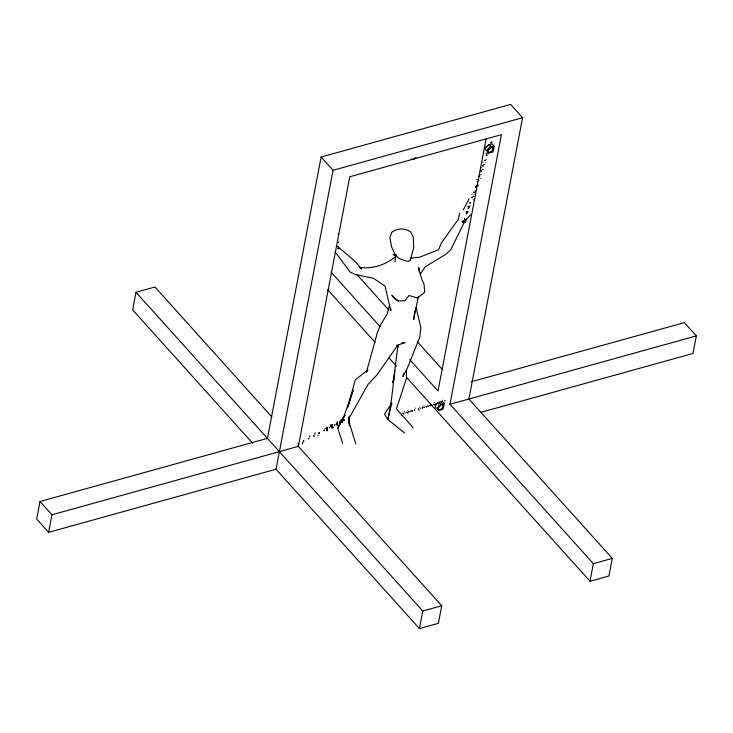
<?xml version="1.0" encoding="UTF-8"?>
<svg xmlns="http://www.w3.org/2000/svg" width="733" height="733" viewBox="0 0 733 733"><rect width="100%" height="100%" fill="white"/><g stroke="black" fill="none" stroke-linecap="round" stroke-linejoin="round"><path stroke-width="1.1" d="M331.197 426.982L330.821 426.441M336.337 424.297L336.255 423.784M298.074 443.832L298.386 444.345L298.606 443.832M298.203 443.914L298.478 443.758M303.645 441.046L303.435 441.559M308.785 438.361L308.703 438.948L308.84 438.279M318.983 433.258L319.194 432.745L318.928 433.34M319.267 432.873L319.047 433.386L319.322 432.791M324.142 430.555L324.353 430.051L324.087 430.647M334.734 424.783L334.395 425.25M340.002 422.025L339.663 422.492M340.121 422.327L339.929 421.86M390.881 308.602L390.817 310.746L385.036 286.044L373.39 278.32L355.074 274.399L350.246 272.08L334.917 251.758M395.124 262.029L395.426 255.505L391.55 246.728L389.855 237.355L391.908 232.132C397.378 227.963 405.129 227.926 410.645 232.013L413.293 236.796L413.733 247.47L410.324 260.252L408.803 261.25L406.522 261.095L398.917 258.337L395.426 255.505M302.711 442.265L302.39 443.905M398.303 344.574C394.015 369.45 393.364 394.849 387.83 419.423L404.68 433.084M420.412 408.556L420.339 408.079M431.81 404.909L432.094 404.946M414.933 310.774L413.604 319.689L418.433 296.352M459.536 212.891L458.519 219.057L441.348 242.98L438.609 249.715L419.697 257.182L410.379 258.144M394.876 371.1L392.787 382.626L394.143 378.475M40.003 501.5L36.65 519.083L48.598 532.36L276.029 469.23L419.432 628.593L438.38 623.334L441.733 605.751L298.34 446.379L349.769 176.763L501.399 134.67L449.961 404.295L593.364 563.659L590.01 581.242L608.958 575.982L612.312 558.399L468.918 399.027L522.583 117.683L510.635 104.407L321.109 157.018L267.435 438.361L40.003 501.5L51.951 514.777L48.598 532.36M271.87 416.967L154.947 287.015L135.99 292.275L132.636 309.857L252.619 443.208M276.029 469.23L333.057 170.303L321.109 157.018M477.87 182.05L438.013 391.01L409.738 359.582M478.301 179.805L486.236 138.244M419.432 628.593L422.785 611.01L135.99 292.275M471.246 381.783L684.402 322.612L696.35 335.897L692.997 353.48L480.94 412.34M309.454 436.96L309.738 435.906M314.723 434.202L315.236 432.763M325.086 428.778L325.195 428.219M330.262 426.075L330.775 424.636M340.671 420.623L340.772 420.064M348.917 418.259L348.514 419.166M490.927 146.994L489.039 144.685L492.255 143.897L494.152 146.133L492.988 152.006L489.855 152.776A3.738 2.346 -40.3 0 1 487.243 151.749A3.738 2.346 -40.3 0 1 488.517 148.414L490.945 146.93L489.039 144.685M441.22 404.387L444.225 403.315L442.008 401.18L439.003 402.188L441.22 404.387L438.957 405.972A3.738 2.162 -46.2 0 0 437.72 409.353A3.738 2.162 -46.2 0 0 440.13 410.196L443.062 409.206L444.225 403.315M348.725 417.728L348.844 423.747M403.773 373.253L402.948 376.542L407.236 368.397L419.771 337.107L420.797 327.284L416.042 307.42M389.461 305.377L387.198 313.889L380.519 324.866L377.486 332.196L366.436 372.199L367.462 370.614M347.543 407.924L355.258 379.886L367.975 369.817M401.446 415.345L401.583 414.86M348.322 405.899L353.178 389.993L344.07 415.978L337.73 428.145L342.632 443.318M317.966 435.75L318.14 435.265M333.506 427.623L333.68 427.128M329.584 427.696L329.273 427.357L329.722 427.55M481.114 167.738L481.196 167.857M486.034 162.671L486.116 162.79M472.034 194.153L472.116 194.272M480.637 178.394L480.711 178.513M475.195 194.575L475.103 194.703M473.298 199.752L473.381 199.871M466.39 212.698L467.159 211.535M463.256 209.931L469.12 198.771M485.823 159.198L486.226 159.382M484.018 164.485L484.614 164.531L484.037 164.678M480.491 174.793L481.004 174.775M478.64 180.144L479.006 180.391M341.065 422.208L337.73 428.145L340.973 421.576M342.732 419.249L344.95 415.29M337.812 246.581L338.124 246.581M348.89 419.835L349.348 416.656M468.405 206.999L469.019 206.12M469.239 207.072L469.99 206.055M467.379 212.488L467.938 211.69M342.668 418.818L344.931 415.153M420.201 274.298L425.195 266.83L445.691 254.305L450.786 249.788L464.924 220.862L470.861 214.595M490.478 142.999L491.495 141.863M482.955 162.378L483.038 162.497M465.931 221.375C466.683 220.642 463.687 222.301 462.77 221.146M491.486 142.834L492.063 142.193M303.581 440.918L303.435 441.596M334.66 424.654L334.651 425.369L334.66 424.618M339.929 421.896L339.791 422.575M395.389 256.788C385.237 265.062 372.236 269.222 359.17 267.325L361.451 268.993L355.679 261.974L337.968 246.709M438.206 402.619L436.731 403.837A3.738 2.162 -46.2 0 0 437.161 408.226M326.881 430.821L326.936 427.192L327.257 430.647M332.049 428.118L332.104 424.48L332.425 427.935M337.189 425.433L337.244 421.796L337.409 425.342M342.128 419.249L342.412 422.703L342.513 419.038M478.649 185.037L478.099 185.312M405.01 412.569L405.01 413.201M435.75 403.626L435.741 404.259M338.316 233.488L338.197 233.882M490.331 144.804L489.983 144.74M476.807 185.486L477.375 185.596L476.798 185.742M474.966 190.846L475.305 191.166M473.151 196.151L473.71 196.252L473.133 196.398M344.299 419.505L343.548 419.853M344.382 420.394L343.713 420.705M461.781 221.641L465.528 219.845M465.629 222.575L462.431 222.484M489.03 144.749L486.62 146.179A3.738 2.346 -40.3 0 0 486.428 150.558M423.115 405.899L423.188 405.871M407.759 413.733L407.905 413.687M438.444 404.818L438.71 404.735M404.176 411.396L404.25 411.387M442.668 400.2L442.741 400.191M444.418 400.896L445.206 400.649M442.475 403.626L442.54 403.617M333.057 170.303L522.583 117.683M51.951 514.777L298.34 446.379M449.961 404.295L696.35 335.897M422.785 611.01L441.733 605.751M593.364 563.659L612.312 558.399M490.945 146.93L494.152 146.133M401.886 342.742L405.129 342.522L397.772 345.115L376.634 375.296L368.131 384.266L348.303 419.551L355.789 443.932M398.01 300.887L391.834 295.408L394.84 298.917L398.01 300.887L404.9 300.777L408.977 295.5L417.407 298.001L424.691 292.293L424.086 284.569L421.356 278.1L418.607 267.325L419.166 271.842M396.223 254.617L393.016 254.598L396.7 256.074M467.947 212.139L466.133 211.718M464.429 222.282L463.018 221.852M469.248 206.843L467.691 206.193M337.537 248.23L339.278 248.808M324.481 430.088L324.334 430.766M303.7 440.964L303.563 441.642L303.572 440.881M488.535 149.706L488.105 149.926M488.114 153.554L487.738 153.903M486.565 153.527L485.933 153.096M477.485 179.952L476.853 179.521M466.445 219.506L466.829 220.001M356.852 274.481L388.948 310.16M417.224 341.587L442.448 369.615M331.023 272.099L379.932 326.46M396.745 345.142L398.276 346.846M327.688 289.709L375.104 342.403M388.866 357.704L396.516 366.198M406.458 377.248L590.01 581.242M411.616 159.006L411.634 159.024A3.738 2.318 -43.1 0 0 416.051 157.668M413.128 427.687L396.452 408.877L406.503 378.164L406.366 370.202M349.357 416.078L349.384 425.791M415.025 157.861A2.831 1.759 -43.1 0 1 414.411 158.246M490.707 147.645A2.831 1.778 -40.3 0 1 488.691 149.624M486.62 147.058A2.831 1.778 -40.3 0 1 487.097 146.508M488.929 145.446A2.831 1.778 -40.3 0 1 489.534 145.363M493.593 148.185A1.887 0.907 76.1 0 1 492.842 149.779M298.542 443.703A3.738 2.547 -32.9 0 1 297.9 445.948M440.515 405.001A2.831 1.64 -46.2 0 1 438.013 407.365M443.529 404.909A1.887 1.035 71.4 0 1 443.117 406.989M313.651 435.686L314.091 436.098L313.651 435.686M313.779 435.759L313.779 435.759M403.104 413.165L403.187 413.641L403.104 413.165M407.035 412.028L407.108 412.496L407.035 412.028M408.812 411.598L408.895 412.074L408.812 411.598M410.92 410.901L410.993 411.369L410.92 410.901M412.477 410.535L412.551 411.002L412.477 410.535M414.585 409.829L414.658 410.306L414.585 409.829M418.433 408.712L418.516 409.179L418.433 408.712M422.263 407.594L422.345 408.07L422.263 407.594M424.086 407.154L424.16 407.63L424.086 407.154M426.194 406.458L426.267 406.925L426.194 406.458M427.971 406.027L428.045 406.503L427.971 406.027M430.069 405.322L430.152 405.798L430.069 405.322M433.918 404.204L433.991 404.68L433.918 404.204M437.766 403.086L437.848 403.562L437.766 403.086M439.498 402.674L439.571 403.15L439.498 402.674M441.605 401.977L441.678 402.444L441.605 401.977M391.788 403.177L387.83 419.423L384.513 414.127L391.788 403.177M470.128 199.614L470.128 199.614M473.793 188.958L473.793 188.958M475.653 183.543L475.653 183.543M477.467 178.256L477.467 178.256M479.29 172.942L479.29 172.942M484.733 157.119L484.733 157.119M486.547 151.841L486.547 151.841M476.871 189.251L476.871 189.251M478.741 183.836L478.741 183.836M482.378 173.235L482.378 173.235M484.119 168.187L484.119 168.187M487.821 157.412L487.821 157.412M486.364 155.084L486.923 155.185L486.364 155.084M484.504 160.5L485.063 160.6L484.504 160.5M482.662 165.86L483.221 165.96L482.662 165.86M480.921 170.908L481.489 171.009L480.921 170.908M482.314 169.479L482.882 169.58L482.314 169.479M479.098 176.222L479.657 176.332L479.098 176.222M477.284 181.509L477.843 181.61L477.284 181.509M475.424 186.924L475.983 187.025L475.424 186.924M473.582 192.275L474.141 192.385L473.582 192.275M471.759 197.58L472.318 197.681L471.759 197.58M469.926 202.894L470.494 203.004L469.926 202.894M468.112 208.181L468.68 208.282L468.112 208.181M466.252 213.596L466.82 213.697L466.252 213.596M464.41 218.947L464.979 219.057L464.41 218.947M337.812 242.366L338.279 242.119L337.812 242.366M400.2 412.56L400.2 412.56M407.96 410.306L408.015 410.297M411.845 409.17L411.845 409.17M415.501 408.107L415.565 408.098M419.358 406.989L419.413 406.98M427.11 404.726L427.11 404.726M430.995 403.599L430.995 403.599M434.843 402.481L434.898 402.472M438.691 401.363L438.691 401.363M403.837 414.869L403.892 414.86M411.644 412.606L411.644 412.606M415.309 411.534L415.309 411.534M419.166 410.416L419.221 410.407M422.996 409.298L422.996 409.298M430.802 407.026L430.802 407.026M434.642 405.908L434.696 405.899M442.576 405.193L442.173 405.001A2.831 1.64 -46.2 0 0 439.159 406.549A2.831 1.64 -46.2 0 0 438.774 409.39L439.177 409.582A2.831 1.64 -46.2 0 0 442.191 408.034A2.831 1.64 -46.2 0 0 442.576 405.193M492.402 147.91L491.971 147.681A2.831 1.778 -40.3 0 0 488.746 149.019A2.831 1.778 -40.3 0 0 488.38 151.859L488.81 152.088A2.831 1.778 -40.3 0 0 492.035 150.751A2.831 1.778 -40.3 0 0 492.402 147.91"/></g></svg>
